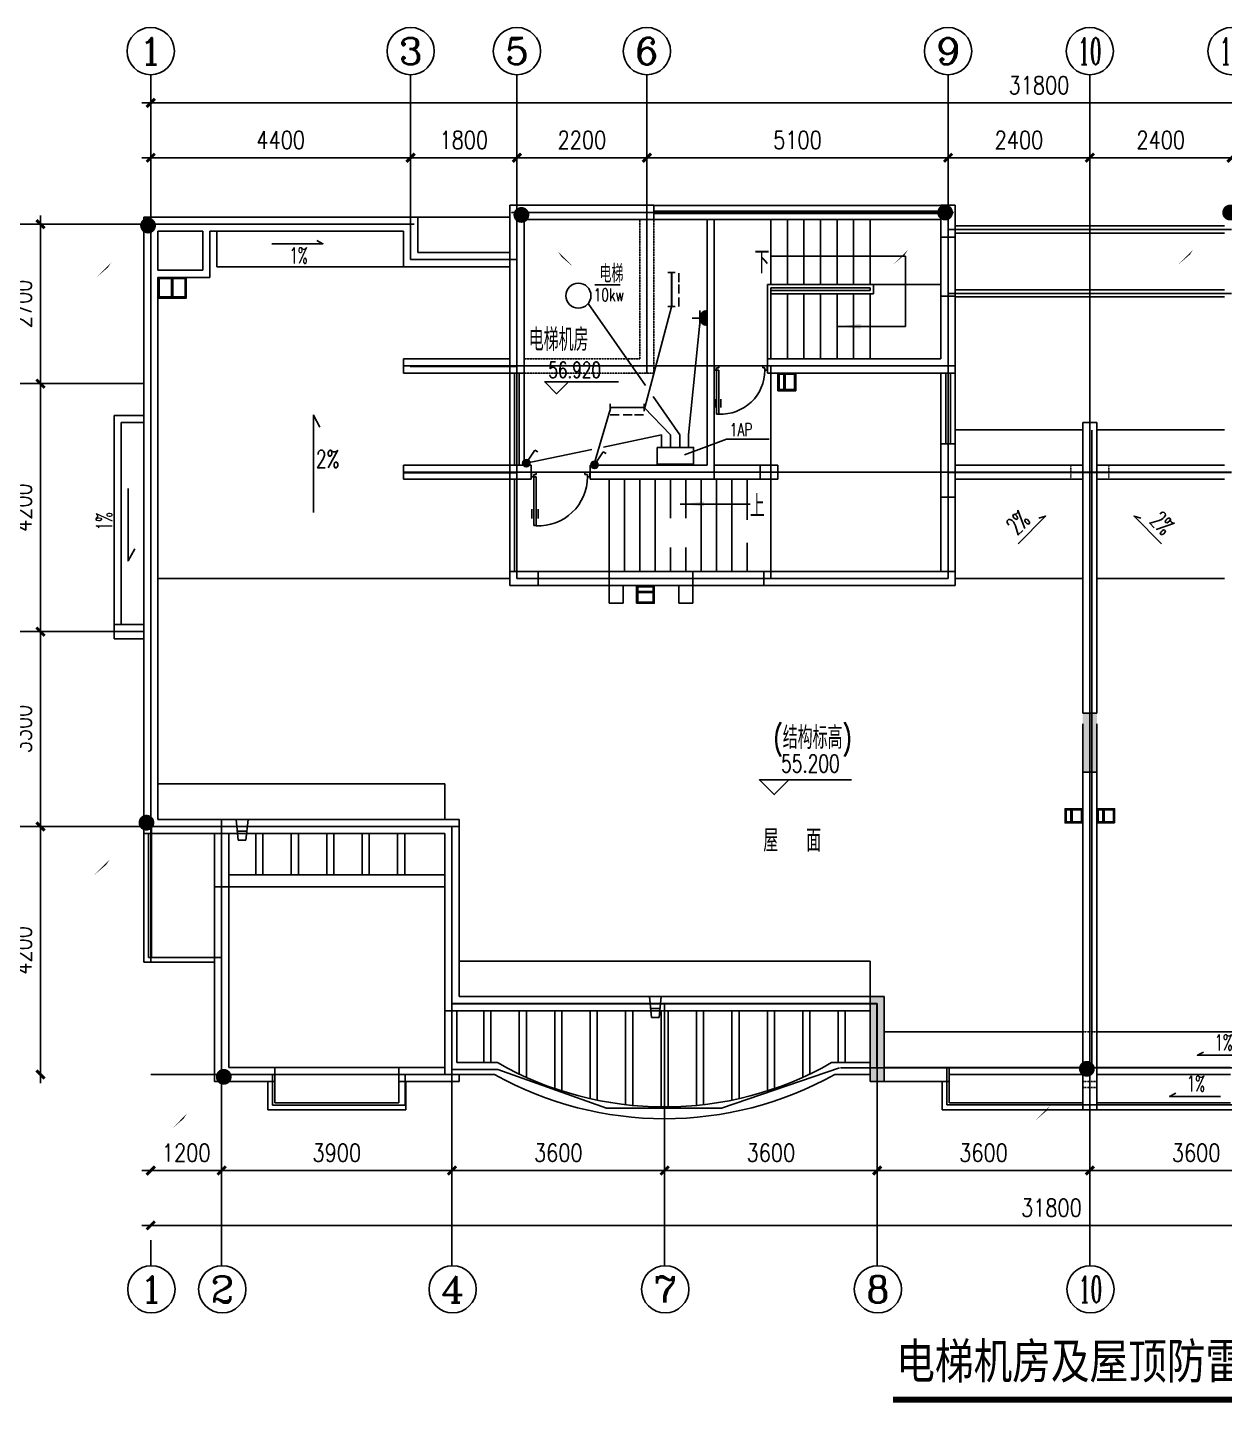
# Model space of a CAD drawing. Extents: x -170759 to 304867, y -311201 to 112352.
# Drawn here: x 57108 to 77375, y 43240 to 66527 of the extents above; entities that cross this region are included whole.
import ezdxf
from ezdxf.enums import TextEntityAlignment as Align

# ---------------------------------------------------------------- set-up
doc = ezdxf.new("R2010")
doc.units = 0
doc.linetypes.add('DASH', pattern=[0.35, 0.25, -0.1])
doc.linetypes.add('DOTE', pattern=[2.42, 2, -0.2, 0.02, -0.2])
doc.layers.get('0').update_dxf_attribs({"linetype": 'CONTINUOUS'})
doc.layers.get('DEFPOINTS').update_dxf_attribs({"linetype": 'CONTINUOUS'})
for name, color, linetype in [('AXIS', 3, 'CONTINUOUS'), ('AXIS_TEXT', 7, 'CONTINUOUS'), ('DOOR', 2, 'CONTINUOUS'), ('DOTE', 251, 'CONTINUOUS'), ('EQUIP', 3, 'CONTINUOUS'), ('LAYER2', 7, 'CONTINUOUS'), ('LTN_WIRE', 1, 'CONTINUOUS'), ('PUB_DIM1', 3, 'CONTINUOUS'), ('STAIR', 2, 'CONTINUOUS'), ('TEX', 7, 'CONTINUOUS'), ('TEXT', 6, 'CONTINUOUS'), ('WALL', 7, 'CONTINUOUS'), ('WINDOW', 151, 'CONTINUOUS'), ('WINDOW_TEXT', 7, 'CONTINUOUS'), ('WZ', 3, 'CONTINUOUS'), ('图层1', 1, 'CONTINUOUS'), ('柱子', 170, 'CONTINUOUS')]:
    doc.layers.add(name, color=color, linetype=linetype)
doc.styles.add('COMPLEX', font='COMPLEX')
doc.styles.add('DIM_FONT', font='SIMPLEX.shx', dxfattribs={"width": 0.8})
doc.styles.add('HZS', font='txt', dxfattribs={"width": 0.7, "bigfont": 'HZS'})
doc.styles.add('HZTXT', font='txt.shx', dxfattribs={"width": 0.8, "bigfont": 'hztxt.shx'})
doc.styles.add('HZXXX', font='romans', dxfattribs={"width": 0.7, "bigfont": 'hzs'})
doc.styles.add('SIMPLEX', font='SIMPLEX.SHX')
doc.styles.add('SONG', font='SimSun.ttf', dxfattribs={"height": 600})
doc.dimstyles.new('AXIS', dxfattribs={"dimtxt": 300, "dimasz": 1, "dimexe": 250, "dimexo": 300, "dimgap": 150, "dimtad": 1, "dimdec": 0, "dimdsep": 46, "dimtxsty": 'DIM_FONT', "dimblk": '_DIMX', "dimblk1": '_DIMX', "dimblk2": '_DIMX', "dimcen": 2.5, "dimse1": 1, "dimse2": 1, "dimclrd": 3, "dimclre": 3, "dimclrt": 7, "dimadec": 0, "dimazin": 0, "dimtfac": 1, "dimtdec": 0, "dimtix": 1, "dimtmove": 2, "dimatfit": 3, "dimldrblk": '_DIMX', "dimfxl": 0, "dimtolj": 1, "dimtzin": 0, "dimarcsym": 0})

# ---------------------------------------------------------------- blocks, each defined once
blk = doc.blocks.new('_DIMX')
blk.add_line((-150, 0), (150, 0))
at = {"const_width": 50}
blk.add_lwpolyline([(-70, -70), (70, 70)], dxfattribs=at)
blk = doc.blocks.new('*D469')
at = {"layer": 'AXIS', "color": 3, "lineweight": -2}
blk.add_line((82594, 64322), (77496, 64322), dxfattribs=at)
at = {"layer": 'DEFPOINTS', "color": 0}
for p in [(77495, 64322), (77495, 63396), (82595, 63323)]:
    blk.add_point(p, dxfattribs=at)
at = {"layer": 'AXIS', "color": 3, "lineweight": -2, "rotation": 180}
blk.add_blockref('_DIMX', (77495, 64322), dxfattribs=at)
at = {"layer": 'AXIS', "color": 3, "lineweight": -2}
blk.add_blockref('_DIMX', (82595, 64322), dxfattribs=at)
at = {"layer": 'AXIS', "color": 7, "insert": (80045, 64622), "char_height": 300, "attachment_point": 5, "style": 'DIM_FONT'}
blk.add_mtext('\\A1;5100', dxfattribs=at)
blk = doc.blocks.new('*D481')
at = {"layer": 'AXIS', "color": 3, "lineweight": -2}
blk.add_line((56563, 63195), (56563, 48797), dxfattribs=at)
at = {"layer": 'DEFPOINTS', "color": 0}
for p in [(58277, 63196), (56563, 48796), (58277, 48796)]:
    blk.add_point(p, dxfattribs=at)
at = {"layer": 'AXIS', "color": 3, "lineweight": -2}
for p, rotation in [((56563, 63196), 90), ((56563, 48796), 270)]:
    blk.add_blockref('_DIMX', p, dxfattribs=dict(at, rotation=rotation))
at = {"layer": 'AXIS', "color": 7, "insert": (56263, 55996), "char_height": 300, "attachment_point": 5, "rotation": 90, "style": 'DIM_FONT'}
blk.add_mtext('\\A1;14400', dxfattribs=at)
blk = doc.blocks.new('*D482')
at = {"layer": 'AXIS', "color": 3, "lineweight": -2}
blk.add_line((57328, 52995), (57328, 48797), dxfattribs=at)
at = {"layer": 'DEFPOINTS', "color": 0}
for p in [(59195, 52996), (57328, 48796), (59195, 48796)]:
    blk.add_point(p, dxfattribs=at)
at = {"layer": 'AXIS', "color": 3, "lineweight": -2}
for p, rotation in [((57328, 52996), 90), ((57328, 48796), 270)]:
    blk.add_blockref('_DIMX', p, dxfattribs=dict(at, rotation=rotation))
at = {"layer": 'AXIS', "color": 7, "insert": (57028, 50896), "char_height": 300, "attachment_point": 5, "rotation": 90, "style": 'DIM_FONT'}
blk.add_mtext('\\A1;4200', dxfattribs=at)
blk = doc.blocks.new('_AXISO')
blk.add_circle((0, 0), 0.5)
at = {"layer": 'AXIS_TEXT', "style": 'COMPLEX', "width": 1.041667}
blk.add_attdef('A', text='', height=0.56, dxfattribs=at).set_placement((-0.25, -0.28), (0.25, -0.28), align=Align.FIT)
blk = doc.blocks.new('A$C31A77FF5')
at = {"layer": 'LAYER2', "color": 6}
blk.add_lwpolyline([(193, 207, 0, 0, 0), (517, 640, 96, 0, 0), (710, 932, 0, 0, 0)], format="xyseb", dxfattribs=at)
at = {"layer": 'LAYER2', "color": 6, "const_width": 134}
blk.add_lwpolyline([(93, 187, -1), (173, 79, -1)], format="xyb", close=True, dxfattribs=at)
blk = doc.blocks.new('*D493')
at = {"layer": 'AXIS', "color": 3, "lineweight": -2}
blk.add_line((57328, 63195), (57328, 60497), dxfattribs=at)
at = {"layer": 'DEFPOINTS', "color": 0}
for p in [(59195, 63196), (57328, 60496), (59195, 60496)]:
    blk.add_point(p, dxfattribs=at)
at = {"layer": 'AXIS', "color": 3, "lineweight": -2}
for p, rotation in [((57328, 63196), 90), ((57328, 60496), 270)]:
    blk.add_blockref('_DIMX', p, dxfattribs=dict(at, rotation=rotation))
at = {"layer": 'AXIS', "color": 7, "insert": (57028, 61846), "char_height": 300, "attachment_point": 5, "rotation": 90, "style": 'DIM_FONT'}
blk.add_mtext('\\A1;2700', dxfattribs=at)
blk = doc.blocks.new('*D494')
at = {"layer": 'AXIS', "color": 3, "lineweight": -2}
blk.add_line((57328, 56295), (57328, 52997), dxfattribs=at)
at = {"layer": 'DEFPOINTS', "color": 0}
for p in [(59195, 56296), (57328, 52996), (59195, 52996)]:
    blk.add_point(p, dxfattribs=at)
at = {"layer": 'AXIS', "color": 3, "lineweight": -2}
for p, rotation in [((57328, 56296), 90), ((57328, 52996), 270)]:
    blk.add_blockref('_DIMX', p, dxfattribs=dict(at, rotation=rotation))
at = {"layer": 'AXIS', "color": 7, "insert": (57028, 54646), "char_height": 300, "attachment_point": 5, "rotation": 90, "style": 'DIM_FONT'}
blk.add_mtext('\\A1;3300', dxfattribs=at)
blk = doc.blocks.new('*D495')
at = {"layer": 'AXIS', "color": 3, "lineweight": -2}
blk.add_line((57328, 60495), (57328, 56297), dxfattribs=at)
at = {"layer": 'DEFPOINTS', "color": 0}
for p in [(59195, 60496), (57328, 56296), (59195, 56296)]:
    blk.add_point(p, dxfattribs=at)
at = {"layer": 'AXIS', "color": 3, "lineweight": -2}
for p, rotation in [((57328, 60496), 90), ((57328, 56296), 270)]:
    blk.add_blockref('_DIMX', p, dxfattribs=dict(at, rotation=rotation))
at = {"layer": 'AXIS', "color": 7, "insert": (57028, 58396), "char_height": 300, "attachment_point": 5, "rotation": 90, "style": 'DIM_FONT'}
blk.add_mtext('\\A1;4200', dxfattribs=at)
blk = doc.blocks.new('_WBLK')
for p, q in [((-0.5, 0.5), (0.5, 0.5)), ((0.5, 0.167), (-0.5, 0.167)), ((0.5, -0.167), (-0.5, -0.167)), ((-0.5, -0.5), (0.5, -0.5))]:
    blk.add_line(p, q)
at = {"layer": 'WINDOW_TEXT', "style": 'SIMPLEX', "flags": 9}
blk.add_attdef('A', text='', height=1, dxfattribs=at).set_placement((0, 1.5), align=Align.MIDDLE)
blk = doc.blocks.new('M_A23MCU')
for p, q in [((-0.489, 0.782), (-0.489, 0.624)), ((-0.454, 0.081), (-0.454, 0.905)), ((-0.454, 0.905), (-0.413, 0.905)), ((-0.413, 0.905), (-0.413, 0.081)), ((-0.378, 0.782), (-0.378, 0.624)), ((-0.495, -0.002), (-0.495, 0.081)), ((-0.495, 0.081), (-0.454, 0.081)), ((-0.413, 0.081), (-0.454, 0.081)), ((-0.454, 0.081), (-0.454, 0.039)), ((-0.454, 0.039), (-0.413, 0.039)), ((-0.413, 0.039), (-0.413, -0.002)), ((0.412, 0.039), (0.412, -0.002)), ((0.453, 0.039), (0.412, 0.039)), ((0.453, 0.081), (0.453, 0.039)), ((0.494, 0.081), (0.453, 0.081)), ((0.494, -0.002), (0.494, 0.081)), ((-0.413, -0.002), (-0.495, -0.002)), ((-0.495, -0.002), (-0.495, -0.002)), ((0.412, -0.002), (0.494, -0.002)), ((0.494, -0.002), (0.494, -0.002))]:
    blk.add_line(p, q)
blk.add_arc((-0.372, 0.082), 0.825, 359.9283, 92.866)
blk = doc.blocks.new('_LINKPT1')
blk.add_line((0, 0), (0, 0))
blk = doc.blocks.new('M_X2')
for p, q in [((0.147, 0.356), (0.625, 0.833)), ((0.625, 0.833), (0.766, 0.692))]:
    blk.add_line(p, q)
blk.add_circle((0, 0.208), 0.208)
for points in [[(-0.18, 0.313), (0.18, 0.313), (-0.208, 0.208), (0.208, 0.208)], [(-0.18, 0.104), (0.18, 0.104), (-0.208, 0.208), (0.208, 0.208)], [(-0.104, 0.389), (0.104, 0.389), (-0.18, 0.313), (0.18, 0.313)], [(-0.104, 0.028), (0.104, 0.028), (-0.18, 0.104), (0.18, 0.104)], [(0, 0.417), (0, 0.417), (-0.104, 0.389), (0.104, 0.389)], [(0, 0), (0, 0), (-0.104, 0.028), (0.104, 0.028)]]:
    blk.add_solid(points)
for p in [(-0.208, 0.208), (0, 0.417), (0.208, 0.208), (0, 0)]:
    blk.add_blockref('_LINKPT1', p)
at = {"width": 0.8, "flags": 9}
blk.add_attdef('A', (0, 0), '', height=0.00002, dxfattribs=at)
blk = doc.blocks.new('A$C7ABA5A04')
at = {"layer": 'EQUIP', "xscale": 500, "yscale": 500, "zscale": 500}
blk.add_blockref('M_X2', (104, 0), dxfattribs=at)
blk = doc.blocks.new('A$C18990258')
at = {"layer": '图层1', "color": 1, "rotation": 12.23681200245178}
blk.add_blockref('A$C7ABA5A04', (22, -22), dxfattribs=at)
blk = doc.blocks.new('M_Y4YTM')
for p, q in [((-1.2, 0.25), (-1.2, -0.25)), ((-1.2, 0), (1.2, 0)), ((1.2, 0.25), (1.2, -0.25))]:
    blk.add_line(p, q)
at = {"const_width": 0.14}
blk.add_lwpolyline([(-1.2, 0), (1.2, 0)], dxfattribs=at)
at = {"xscale": 0.002, "yscale": 0.002, "zscale": 0.002}
for p in [(-1.2, 0), (0, 0), (1.2, 0)]:
    blk.add_blockref('_LINKPT1', p, dxfattribs=at)
at = {"width": 0.8, "flags": 9}
blk.add_attdef('A', (0, 0), '', height=0.00002, dxfattribs=at)
blk = doc.blocks.new('A$C5CA033A2')
at = {"layer": 'EQUIP', "xscale": 500, "yscale": 500, "zscale": 500}
blk.add_blockref('M_Y4YTM', (600, 125), dxfattribs=at)
blk = doc.blocks.new('A$C05B30B22')
at = {"layer": '图层1', "color": 1, "xscale": 0.8, "yscale": 0.8, "zscale": 0.8, "rotation": 270}
blk.add_blockref('A$C5CA033A2', (0, 960), dxfattribs=at)
blk = doc.blocks.new('A$C23921994')
at = {"layer": 'LTN_WIRE', "color": 3}
for p, q in [((183, 567), (183, 415)), ((183, 373), (183, 220)), ((183, 153), (183, 0))]:
    blk.add_line(p, q, dxfattribs=at)
at = {"layer": 'LTN_WIRE', "color": 3, "xscale": 0.6, "yscale": 0.6, "zscale": 0.6}
blk.add_blockref('A$C05B30B22', (0, 2), dxfattribs=at)
blk = doc.blocks.new('_ARROW')
blk.add_solid([(0, 0), (-1, 0.1), (-1, -0.1)])
blk = doc.blocks.new('M_X23')
for p, q in [((-0.5, 1.05), (-0.5, 1)), ((-0.5, 1), (0.5, 1)), ((0.5, 1.05), (0.5, 1)), ((0.5, 0.5), (-0.5, 0.5)), ((0, 0.5), (0, 0))]:
    blk.add_line(p, q)
blk.add_arc((0, 1), 0.5, 180, 0)
for points in [[(0.433, 0.75), (-0.433, 0.75), (0.5, 1), (-0.5, 1)], [(0.25, 0.567), (-0.25, 0.567), (0.433, 0.75), (-0.433, 0.75)], [(0, 0.5), (0, 0.5), (0.25, 0.567), (-0.25, 0.567)]]:
    blk.add_solid(points)
blk.add_blockref('_LINKPT1', (0.001, 0))
at = {"width": 0.8, "flags": 9}
blk.add_attdef('A', (0, 0), '', height=0.00002, dxfattribs=at)
blk = doc.blocks.new('A$C58620DB3')
at = {"layer": 'EQUIP', "xscale": -250, "yscale": 250, "zscale": 250, "rotation": 180}
blk.add_blockref('M_X23', (125, 263), dxfattribs=at)
blk = doc.blocks.new('*D506')
at = {"layer": 'AXIS', "color": 3, "lineweight": -2}
blk.add_line((78694, 47170), (75096, 47170), dxfattribs=at)
at = {"layer": 'DEFPOINTS', "color": 0}
for p in [(75095, 48030), (78695, 48030), (75095, 47170)]:
    blk.add_point(p, dxfattribs=at)
at = {"layer": 'AXIS', "color": 3, "lineweight": -2, "rotation": 180}
blk.add_blockref('_DIMX', (75095, 47170), dxfattribs=at)
at = {"layer": 'AXIS', "color": 3, "lineweight": -2}
blk.add_blockref('_DIMX', (78695, 47170), dxfattribs=at)
at = {"layer": 'AXIS', "color": 7, "insert": (76895, 47470), "char_height": 300, "attachment_point": 5, "style": 'DIM_FONT'}
blk.add_mtext('\\A1;3600', dxfattribs=at)

msp = doc.modelspace()

# ---------------------------------------------------------------- hatches: boundary and pattern name
at = {"layer": '柱子'}
h = msp.add_hatch(color=253, dxfattribs=at)
h.paths.add_polyline_path([(75214.70248, 54915.91724), (75094.70248, 54915.91724), (75094.70248, 54795.91724), (75214.70248, 54795.91724)])
h.paths.add_polyline_path([(75094.70248, 54915.91724), (74974.70248, 54915.91724), (74974.70248, 54795.91724), (75094.70248, 54795.91724)])
h.paths.add_polyline_path([(75094.70248, 54795.91724), (74974.70248, 54795.91724), (74974.70248, 54785.53276), (74974.70248, 53915.91724), (75094.70248, 53915.91724)])
h.paths.add_polyline_path([(75214.70248, 54735.91724), (75214.70248, 54795.91724), (75094.70248, 54795.91724), (75094.70248, 53915.91724), (75214.70248, 53915.91724)])

# ---------------------------------------------------------------- linework, layer by layer
at = {"color": 2}
for p, q in [((59546.20912, 61965.91724), (59546.20912, 62275.91744)), ((59566.20912, 61965.91724), (59566.20912, 62275.91744)), ((69914.70248, 60395.91724), (69914.70248, 60655.91724)), ((69934.70248, 60395.91724), (69934.70248, 60655.91724)), ((67700.60399, 56975.91724), (67440.60399, 56975.91724)), ((67700.60399, 56975.91724), (67440.60399, 56975.91724)), ((67700.60399, 56955.91724), (67440.60399, 56955.91724)), ((74774.70248, 53275.91724), (74774.70248, 53075.91724)), ((74794.70248, 53275.91724), (74794.70248, 53075.91724)), ((75314.70248, 53275.91724), (75314.70248, 53075.91724)), ((75334.70248, 53275.91724), (75334.70248, 53075.91724))]:
    msp.add_line(p, q, dxfattribs=at)
for points in [[(59794.70248, 62295.91744), (59314.70248, 62295.91744), (59314.70248, 61945.91724), (59794.70248, 61945.91724)], [(59774.70248, 62275.91744), (59334.70248, 62275.91744), (59334.70248, 61965.91724), (59774.70248, 61965.91724)], [(70114.70248, 60675.91724), (69814.70248, 60675.91724), (69814.70248, 60375.91724), (70114.70248, 60375.91724)], [(70094.70248, 60655.91724), (69834.70248, 60655.91724), (69834.70248, 60395.91724), (70094.70248, 60395.91724)], [(67420.60399, 56775.91724), (67420.60399, 57075.91724), (67720.60399, 57075.91724), (67720.60399, 56775.91724)], [(67440.60399, 56795.91724), (67440.60399, 57055.91724), (67700.60399, 57055.91724), (67700.60399, 56795.91724)], [(74974.70248, 53055.91724), (74674.70248, 53055.91724), (74674.70248, 53295.91724), (74974.70248, 53295.91724)], [(74954.70248, 53075.91724), (74694.70248, 53075.91724), (74694.70248, 53275.91724), (74954.70248, 53275.91724)], [(75514.70248, 53055.91724), (75214.70248, 53055.91724), (75214.70248, 53295.91724), (75514.70248, 53295.91724)], [(75494.70248, 53075.91724), (75234.70248, 53075.91724), (75234.70248, 53275.91724), (75494.70248, 53275.91724)]]:
    msp.add_lwpolyline(points, close=True, dxfattribs=at)
at = {"layer": 'AXIS'}
for p, q in [((59194.70248, 65727.43952), (59194.70248, 65637.00024)), ((63594.70248, 65727.43952), (63594.70248, 65637.00024)), ((65394.70248, 65727.43952), (65394.70248, 65637.00024)), ((67594.70248, 65727.43952), (67594.70248, 65637.00024)), ((72694.70248, 65727.43952), (72694.70248, 65637.00024)), ((75094.70248, 65727.43952), (75094.70248, 65637.00024)), ((59194.70248, 45988.62945), (59194.70248, 45557.5101)), ((60394.70248, 45988.62945), (60394.70248, 45557.5101)), ((64294.70248, 45988.62945), (64294.70248, 45557.5101)), ((67894.70248, 45988.62945), (67894.70248, 45557.5101)), ((71494.70248, 45988.62945), (71494.70248, 45557.5101)), ((75094.70248, 45988.62945), (75094.70248, 45557.5101))]:
    msp.add_line(p, q, dxfattribs=at)
at = {"layer": 'DOOR'}
for p, q in [((63714.70248, 63315.91724), (65274.70248, 63315.91724)), ((65274.70248, 60915.91724), (63474.70248, 60915.91724)), ((63474.70248, 60915.91724), (63474.70248, 60675.91724)), ((65274.70248, 60675.91724), (63474.70248, 60675.91724)), ((65274.70248, 59115.91724), (63474.70248, 59115.91724)), ((63474.70248, 59115.91724), (63474.70248, 58875.91724)), ((65274.70248, 58875.91724), (63474.70248, 58875.91724)), ((65274.70248, 58875.91724), (65274.70248, 57315.91724)), ((65354.70248, 58875.91724), (65354.70248, 57315.91724)), ((65754.70248, 57315.91724), (66954.70248, 57315.91724)), ((68374.70248, 57315.91724), (69574.70248, 57315.91724)), ((65754.70248, 57075.91724), (66954.70248, 57075.91724)), ((66954.70248, 57075.91724), (66954.70248, 56775.91724)), ((67194.70248, 57075.91724), (67194.70248, 56775.91724)), ((68134.70248, 57075.91724), (68134.70248, 56775.91724)), ((68374.70248, 57075.91724), (69574.70248, 57075.91724)), ((68374.70248, 57075.91724), (68374.70248, 56775.91724)), ((66954.70248, 56775.91724), (67194.70248, 56775.91724)), ((68374.70248, 56775.91724), (68134.70248, 56775.91724)), ((59074.70248, 56415.91724), (58574.70248, 56415.91724)), ((58574.70248, 56175.91724), (58574.70248, 56415.91724)), ((59074.70248, 56175.91724), (58574.70248, 56175.91724)), ((59074.70248, 52875.91724), (59074.70248, 50695.91724)), ((59154.70248, 52875.91724), (59154.70248, 50775.91724)), ((60974.70248, 52875.91724), (60974.70248, 52175.91724)), ((61094.70248, 52875.91724), (61094.70248, 52175.91724)), ((61574.70248, 52875.91724), (61574.70248, 52175.91724)), ((61694.70248, 52875.91724), (61694.70248, 52175.91724)), ((62174.70248, 52875.91724), (62174.70248, 52175.91724)), ((62294.70248, 52875.91724), (62294.70248, 52175.91724)), ((62774.70248, 52875.91724), (62774.70248, 52175.91724)), ((62894.70248, 52875.91724), (62894.70248, 52175.91724)), ((63374.70248, 52875.91724), (63374.70248, 52175.91724)), ((63494.70248, 52875.91724), (63494.70248, 52175.91724)), ((60514.70248, 52175.91724), (64174.70248, 52175.91724)), ((60274.70248, 48675.91724), (60274.70248, 51975.91724)), ((60514.70248, 48915.91724), (60514.70248, 51975.91724)), ((60514.70248, 51975.91724), (64174.70248, 51975.91724)), ((59154.70248, 50775.91724), (60274.70248, 50775.91724)), ((59074.70248, 50695.91724), (60274.70248, 50695.91724)), ((64174.70248, 49875.91724), (64174.70248, 48795.91724)), ((64374.70248, 49875.91724), (64374.70248, 48995.91724)), ((64834.70248, 49875.91724), (64834.70248, 48995.91724)), ((64954.70248, 49875.91724), (64954.70248, 48995.91724)), ((65434.70248, 49875.91724), (65434.70248, 48803.58989)), ((65554.70248, 49875.91724), (65554.70248, 48747.93508)), ((66034.70248, 49875.91724), (66034.70248, 48557.66445)), ((66154.70248, 49875.91724), (66154.70248, 48517.75908)), ((66634.70248, 49875.91724), (66634.70248, 48386.80794)), ((66754.70248, 49875.91724), (66754.70248, 48360.98585)), ((67234.70248, 49875.91724), (67234.70248, 48284.22558)), ((67354.70248, 49875.91724), (67354.70248, 48271.53307)), ((67834.70248, 49875.91724), (67834.70248, 48246.23278)), ((67954.70248, 49875.91724), (67954.70248, 48246.23278)), ((68434.70248, 49875.91724), (68434.70248, 48271.53307)), ((68554.70248, 49875.91724), (68554.70248, 48284.22558)), ((69034.70248, 49875.91724), (69034.70248, 48360.98585)), ((69154.70248, 49875.91724), (69154.70248, 48386.80794)), ((69634.70248, 49875.91724), (69634.70248, 48517.75908)), ((69754.70248, 49875.91724), (69754.70248, 48557.66445)), ((70234.70248, 49875.91724), (70234.70248, 48747.93508)), ((70354.70248, 49875.91724), (70354.70248, 48803.58989)), ((70834.70248, 49875.91724), (70834.70248, 48995.91724)), ((70954.70248, 49875.91724), (70954.70248, 48995.91724)), ((64174.70248, 48915.91724), (60514.70248, 48915.91724)), ((61294.70248, 48675.91724), (61294.70248, 48915.91724)), ((63394.70248, 48675.91724), (63394.70248, 48915.91724)), ((64374.70248, 48995.91724), (65067.26548, 48995.91724)), ((70722.13948, 48995.91724), (71374.70248, 48995.91724)), ((61294.70248, 48675.91724), (60274.70248, 48675.91724)), ((63394.70248, 48795.91724), (61294.70248, 48795.91724)), ((64414.70248, 48675.91724), (63394.70248, 48675.91724)), ((64174.70248, 48795.91724), (65014.70248, 48795.91724)), ((64414.70248, 48795.91724), (64414.70248, 48675.91724)), ((70774.70248, 48795.91724), (71374.70248, 48795.91724))]:
    msp.add_line(p, q, dxfattribs=at)
at = {"layer": 'DOOR', "linetype": 'DASH', "ltscale": 0.3}
for p, q in [((74774.70248, 59115.91724), (74774.70248, 58875.91724)), ((75414.70248, 59115.91724), (75414.70248, 58875.91724)), ((74974.70248, 49515.91724), (75214.70248, 49515.91724)), ((74974.70248, 48915.91724), (75214.70248, 48915.91724)), ((74974.70248, 48675.91724), (75214.70248, 48675.91724)), ((74974.70248, 48575.91724), (75214.70248, 48575.91724))]:
    msp.add_line(p, q, dxfattribs=at)
at = {"layer": 'DOOR'}
for radius, start, end in [(5704.6, 240.287933734, 299.712066266), (5904.6, 240.806848949, 299.193151051)]:
    msp.add_arc((67894.70248, 53950.51724), radius, start, end, dxfattribs=at)
at = {"layer": 'DOTE', "linetype": 'DOTE', "ltscale": 0.5}
for p, q in [((59194.70248, 65637.00024), (59194.70248, 50695.91724)), ((63594.70248, 62595.91724), (63594.70248, 65637.00024)), ((65394.70248, 57195.91724), (65394.70248, 65637.00024)), ((67594.70248, 60675.91724), (67594.70248, 65637.00024)), ((72694.70248, 65637.00024), (72694.70248, 57195.91724)), ((75094.70248, 65637.00024), (75094.70248, 45775.30653)), ((65294.70248, 63395.91724), (72792.70248, 63395.91724)), ((55635.15749, 63195.91724), (63654.70248, 63195.91724)), ((59194.70248, 63195.91724), (63654.70248, 63195.91724)), ((63594.70248, 62595.91724), (65394.70248, 62595.91724)), ((63474.70248, 60795.91724), (72814.70248, 60795.91724)), ((69694.70248, 57195.91724), (69694.70248, 60795.91724)), ((55635.15749, 60495.91724), (59074.70248, 60495.91724)), ((63474.70248, 58995.91724), (75094.70248, 58995.91724)), ((77494.70248, 58995.91724), (75094.70248, 58995.91724)), ((65394.70248, 57195.91724), (72694.70248, 57195.91724)), ((55635.15749, 56295.91724), (59074.70248, 56295.91724)), ((60394.70248, 53115.91724), (60394.70248, 45775.30653)), ((55635.15749, 52995.91724), (64414.70248, 52995.91724)), ((59194.70248, 52995.91724), (64414.70248, 52995.91724)), ((64294.70248, 52995.91724), (64294.70248, 45775.30653)), ((64294.70248, 49995.91724), (71494.70248, 49995.91724)), ((67894.70248, 49995.91724), (67894.70248, 45775.30653)), ((71494.70248, 49995.91724), (71494.70248, 45775.30653)), ((59194.70248, 48795.91724), (60394.70248, 48795.91724))]:
    msp.add_line(p, q, dxfattribs=at)
at = {"layer": 'LTN_WIRE'}
for p, q in [((65394.70248, 63395.91724), (72694.70248, 63395.91724)), ((65394.70248, 62595.91724), (65394.70248, 63395.91724)), ((72694.70248, 63395.91724), (72694.70248, 57195.91724)), ((59194.70248, 63195.91724), (59194.70248, 52995.91724)), ((59194.70248, 63195.91724), (63594.70248, 63195.91724)), ((63594.70248, 63195.91724), (63594.70248, 62595.91724)), ((72715.19794, 63109.00215), (77491.0206, 63109.00215)), ((63594.70248, 62595.91724), (65394.70248, 62595.91724)), ((65394.70248, 57195.91724), (65394.70248, 62595.91724)), ((72715.19794, 62023.2839), (77491.0206, 62023.2839)), ((65387.79753, 60784.5847), (63586.12432, 60784.5847)), ((75128.5066, 48935.76325), (75128.5066, 59709.09743)), ((65387.79753, 58984.31234), (63492.53115, 58984.31234)), ((72715.19794, 58993.37244), (77491.0206, 58993.37244)), ((72694.70248, 57195.91724), (65394.70248, 57195.91724)), ((59194.70248, 52995.91724), (64294.70248, 52995.91724)), ((59206.49406, 52996.83877), (59206.49406, 50774.90363)), ((60394.70248, 52995.91724), (60394.70248, 48795.91724)), ((64294.70248, 52995.91724), (64294.70248, 50828.54253)), ((59206.49406, 50774.90363), (60394.13278, 50774.90363)), ((64294.70248, 48795.91724), (64294.70248, 50828.54253)), ((71487.18137, 49992.1765), (64285.54382, 49992.1765)), ((71487.18137, 48931.70773), (71487.18137, 49992.1765)), ((70855.45844, 48906.45826), (68859.21523, 48224.72817)), ((70870.56756, 48906.45826), (79436.72588, 48906.45826)), ((72671.67972, 48912.38308), (72671.67972, 48281.11893)), ((60394.70248, 48795.91724), (64294.70248, 48795.91724)), ((61253.2752, 48275.22683), (61253.2752, 48805.46122)), ((63502.20758, 48805.46122), (63502.20758, 48275.22683)), ((65068.87958, 48881.20907), (64285.54382, 48881.20907)), ((66913.50948, 48224.72817), (65068.87958, 48881.20907)), ((63502.20758, 48275.22683), (61253.2752, 48275.22683)), ((68859.21523, 48224.72817), (66913.50948, 48224.72817)), ((72671.67972, 48281.11893), (77538.53642, 48281.11893))]:
    msp.add_line(p, q, dxfattribs=at)
at = {"layer": 'PUB_DIM1'}
for points in [[(70814.65536, 61465.91724), (71971.49965, 61465.91724), (71971.49965, 62652.01909), (69687.47545, 62652.01909)], [(68160.78709, 58455.69849), (69344.51861, 58455.69849)]]:
    msp.add_lwpolyline(points, dxfattribs=at)
at = {"layer": 'STAIR', "linetype": 'DASH'}
for p, q in [((67474.70248, 63275.91724), (67474.70248, 60915.91724)), ((67714.70248, 63275.91724), (67714.70248, 60675.91724)), ((65514.70248, 60915.91724), (67474.70248, 60915.91724)), ((65514.70248, 60675.91724), (67714.70248, 60675.91724))]:
    msp.add_line(p, q, dxfattribs=at)
at = {"layer": 'STAIR'}
for p, q in [((71374.65536, 63275.91724), (69414.65536, 63275.91724)), ((69694.65536, 63275.91724), (69694.65536, 62175.91724)), ((69974.65536, 63275.91724), (69974.65536, 62175.91724)), ((70254.65536, 63275.91724), (70254.65536, 62175.91724)), ((70534.65536, 63275.91724), (70534.65536, 62175.91724)), ((70814.65536, 63275.91724), (70814.65536, 62175.91724)), ((71094.65536, 63275.91724), (71094.65536, 62175.91724)), ((71374.65536, 63275.91724), (71374.65536, 62175.91724)), ((69634.65536, 62175.91724), (69634.65536, 60915.91724)), ((71434.65536, 62175.91724), (69634.65536, 62175.91724)), ((69694.65536, 60915.91724), (69694.65536, 62115.91724)), ((71374.65536, 62115.91724), (69694.65536, 62115.91724)), ((69694.65536, 62075.91724), (71374.65536, 62075.91724)), ((69694.65536, 60915.91724), (69694.65536, 62015.91724)), ((69694.65536, 62015.91724), (71434.65536, 62015.91724)), ((69974.65536, 60915.91724), (69974.65536, 62015.91724)), ((70254.65536, 60915.91724), (70254.65536, 62015.91724)), ((70534.65536, 60915.91724), (70534.65536, 62015.91724)), ((70814.65536, 60915.91724), (70814.65536, 62015.91724)), ((71094.65536, 60915.91724), (71094.65536, 62015.91724)), ((71374.65536, 62075.91724), (71374.65536, 62115.91724)), ((71374.65536, 60915.91724), (71374.65536, 62015.91724)), ((71434.65536, 62015.91724), (71434.65536, 62175.91724)), ((71434.65536, 62175.91724), (72574.70248, 62175.91724)), ((69714.65536, 60915.91724), (71374.65536, 60915.91724)), ((68734.70248, 59115.91724), (69514.70248, 59115.91724)), ((66954.70248, 57315.91724), (66954.70248, 58875.91724)), ((67214.70248, 57315.91724), (67214.70248, 58875.91724)), ((67474.70248, 57315.91724), (67474.70248, 58875.91724)), ((67734.70248, 57315.91724), (67734.70248, 58875.91724)), ((67994.70248, 58217.32622), (67994.70248, 58875.91724)), ((68254.70248, 58217.32622), (68254.70248, 58875.91724)), ((68514.70248, 57315.91724), (68514.70248, 58875.91724)), ((68680.60399, 58875.91724), (69514.70248, 58875.91724)), ((68774.70248, 57315.91724), (68774.70248, 58875.91724)), ((69034.70248, 57315.91724), (69034.70248, 58875.91724)), ((69294.70248, 58186.58266), (69294.70248, 58875.91724)), ((69294.70248, 57315.91724), (69294.70248, 57801.7654)), ((67994.70248, 57315.91724), (67994.70248, 57718.3724)), ((68254.70248, 57315.91724), (68254.70248, 57718.3724))]:
    msp.add_line(p, q, dxfattribs=at)
at = {"layer": 'TEX', "color": 3}
for points in [[(61246.66178, 62863.70893), (62109.42949, 62863.70893), (62006.42493, 62919.21594)], [(61948.87298, 58315.46747), (61948.87298, 59963.52737), (62059.887, 59757.51827)], [(58811.49325, 58718.82502), (58811.49325, 57493.86887), (58922.50727, 57699.87797)], [(73883.01198, 57782.49376), (74345.45286, 58253.8677), (74233.69466, 58219.21123)], [(76306.39299, 57782.49376), (75843.9521, 58253.8677), (75955.7103, 58219.21123)], [(77777.62867, 49120.54417), (76914.86096, 49120.54417), (77017.86551, 49176.05118)], [(77308.66106, 48422.36484), (76445.89335, 48422.36484), (76548.89791, 48477.87185)]]:
    msp.add_lwpolyline(points, dxfattribs=at)
at = {"layer": 'TEXT', "color": 3}
for points in [[(66265.55617, 60524.0316), (66065.55617, 60323.95269), (65865.55617, 60524.0316), (67111.70508, 60524.0316)], [(70000.73013, 53785.87072), (69750.73013, 53535.77208), (69500.73013, 53785.87072), (71058.41626, 53785.87072)]]:
    msp.add_lwpolyline(points, dxfattribs=at)
at = {"layer": 'TEXT', "color": 3, "const_width": 96}
msp.add_lwpolyline([(71759.63195, 43288.41343), (79246.16033, 43288.41343)], dxfattribs=at)
at = {"layer": 'WALL'}
for p, q in [((65274.70248, 62715.91724), (65274.70248, 63515.91724)), ((65274.70248, 60675.91724), (65274.70248, 63515.91724)), ((67714.70248, 63515.91724), (65274.70248, 63515.91724)), ((67714.70248, 63515.91724), (67714.70248, 63275.91724)), ((72574.70248, 63515.91724), (72574.70248, 62975.91724)), ((72574.70248, 63515.91724), (72814.70248, 63515.91724)), ((72574.70248, 63275.91724, 19600), (72574.70248, 63515.91724, 19600)), ((72814.70248, 63515.91724), (72814.70248, 62975.91724)), ((59074.70248, 63315.91724), (59074.70248, 52875.91724)), ((63714.70248, 63315.91724), (59074.70248, 63315.91724)), ((63714.70248, 63315.91724), (63714.70248, 62715.91724)), ((65514.70248, 60915.91724), (65514.70248, 63275.91724)), ((65514.70248, 63275.91724), (65514.70248, 60675.91724)), ((65514.70248, 63275.91724), (67474.70248, 63275.91724)), ((67714.70248, 63275.91724), (65514.70248, 63275.91724)), ((68614.70248, 63275.91724), (68614.70248, 59115.91724)), ((68734.70248, 63275.91724), (68734.70248, 60915.91724)), ((72574.70248, 63275.91724), (72574.70248, 63275.91724)), ((59314.70248, 63075.91724), (59314.70248, 62415.91724)), ((59594.70248, 63075.91724), (59314.70248, 63075.91724)), ((60074.70248, 63075.91724), (59314.70248, 63075.91724)), ((60074.70248, 62415.91724), (60074.70248, 63075.91744)), ((60074.70248, 63075.91724), (60074.70248, 62415.91724)), ((60194.70248, 62295.91724), (60194.70248, 63075.91744)), ((63474.70248, 63075.91724), (60194.70248, 63075.91724)), ((63474.70248, 63075.91724), (63474.70248, 62475.91724)), ((72574.70248, 62975.91724), (72814.70248, 62975.91724)), ((72574.70248, 62975.91724), (72574.70248, 61975.91724)), ((72814.70248, 62975.91724), (72814.70248, 61975.91724)), ((63714.70248, 62715.91724), (65274.70248, 62715.91724)), ((63714.70248, 62715.91724), (63714.70248, 62715.91724)), ((60074.70248, 62415.91724), (59314.70248, 62415.91724)), ((63474.70248, 62475.91724), (65274.70248, 62475.91724)), ((59314.70248, 62295.91724), (59314.70248, 53115.91724)), ((60194.70248, 62295.91724), (59314.70248, 62295.91724)), ((72574.70248, 61975.91724), (72814.70248, 61975.91724)), ((72574.70248, 61975.91724), (72574.70248, 60915.91724)), ((72814.70248, 61975.91724), (72814.70248, 60675.91724)), ((68734.70248, 60675.91724), (68734.70248, 60915.91724)), ((69634.70248, 60675.91724), (69634.70248, 60915.91724)), ((69634.70248, 60915.91724), (72574.70248, 60915.91724)), ((65274.70248, 60675.91724), (65514.70248, 60675.91724)), ((68734.70248, 60675.91724), (68734.70248, 58875.91724)), ((69634.70248, 60675.91724), (72574.70248, 60675.91724)), ((72574.70248, 60675.91724), (72814.70248, 60675.91724)), ((72574.70248, 60675.91724), (72574.70248, 60675.91724)), ((74974.70248, 59835.91724), (74974.70248, 54915.91724)), ((74974.70248, 59835.91724), (75214.70248, 59835.91724)), ((75214.70248, 59835.91724), (74974.70248, 59835.91724)), ((75214.70248, 59835.91724), (75214.70248, 54915.91724)), ((72574.70248, 59475.91724), (72814.70248, 59475.91724)), ((72574.70248, 59475.91724), (72814.70248, 59475.91724)), ((72574.70248, 59475.91724), (72574.70248, 58575.91724)), ((72814.70248, 59475.91724), (72814.70248, 58575.91724)), ((65274.70248, 58875.91724), (65274.70248, 59115.91724)), ((65274.70248, 59115.91724), (65634.70248, 59115.91724)), ((65634.70248, 59115.91724), (65634.70248, 58875.91724)), ((66634.70248, 59115.91724), (66634.70248, 58875.91724)), ((66634.70248, 59115.91724), (68614.70248, 59115.91724)), ((69514.70248, 59115.91724), (69514.70248, 58875.91724)), ((69514.70248, 59115.91724), (69814.70248, 59115.91724)), ((69814.70248, 59115.91724), (69814.70248, 58875.91724)), ((72814.70248, 59115.91724), (74974.70248, 59115.91724)), ((72814.70248, 59115.91724), (72814.70248, 58875.91724)), ((77374.70248, 59115.91724), (75214.70248, 59115.91724)), ((65274.70248, 58875.91724), (65634.70248, 58875.91724)), ((66634.70248, 58875.91724), (68734.70248, 58875.91724)), ((69514.70248, 58875.91724), (69814.70248, 58875.91724)), ((72814.70248, 58875.91724), (74974.70248, 58875.91724)), ((77374.70248, 58875.91724), (75214.70248, 58875.91724)), ((72574.70248, 58575.91724), (72814.70248, 58575.91724)), ((65754.70248, 57315.91724), (65274.70248, 57315.91724)), ((65274.70248, 57315.91724), (65274.70248, 57075.91724)), ((65754.70248, 57315.91724), (65754.70248, 57075.91724)), ((66954.70248, 57075.91724), (66954.70248, 57315.91724)), ((68374.70248, 57315.91724), (66954.70248, 57315.91724)), ((68374.70248, 57075.91724), (68374.70248, 57315.91724)), ((69574.70248, 57075.91724), (69574.70248, 57315.91724)), ((72814.70248, 57315.91724), (69574.70248, 57315.91724)), ((72814.70248, 57315.91724), (72814.70248, 57075.91724)), ((65274.70248, 57075.91724), (65754.70248, 57075.91724)), ((66954.70248, 57075.91724), (67660.60399, 57075.91724)), ((67420.60399, 57075.91724), (68374.70248, 57075.91724)), ((69574.70248, 57075.91724), (72814.70248, 57075.91724)), ((74974.70248, 54735.91724), (74974.70248, 53055.91724)), ((75214.70248, 54735.91724), (75214.70248, 53055.91724)), ((64414.70248, 53115.91724), (59314.70248, 53115.91724)), ((64414.70248, 53115.91724), (64414.70248, 50115.91724)), ((64174.70248, 52875.91724), (59074.70248, 52875.91724)), ((60274.70248, 51975.91724), (60274.70248, 52875.91724)), ((60514.70248, 51975.91724), (60514.70248, 52875.91724)), ((64174.70248, 52875.91724), (64174.70248, 49875.91724)), ((74974.70248, 53055.91724), (74974.70248, 48195.91724)), ((75214.70248, 53055.91724), (75214.70248, 48195.91724)), ((60274.70248, 51975.91724), (60514.70248, 51975.91724)), ((64414.70248, 50115.91724), (71614.70248, 50115.91724)), ((71374.70248, 48675.91724), (71374.70248, 50115.91724)), ((71614.70248, 50115.91724), (71614.70248, 48675.91724)), ((64174.70248, 49875.91724), (71374.70248, 49875.91724)), ((71614.70248, 48915.91724), (72714.70248, 48915.91724)), ((72714.70248, 48915.91724), (74974.70248, 48915.91724)), ((72714.70248, 48915.91724), (72714.70248, 48675.91724)), ((77474.70248, 48915.91724), (75214.70248, 48915.91724)), ((71374.70248, 48675.91724), (72714.70248, 48675.91724)), ((72714.70248, 48895.91724), (72714.70248, 48675.91724)), ((72714.70248, 48795.91724), (74974.70248, 48795.91724)), ((77474.70248, 48795.91724), (75214.70248, 48795.91724)), ((74974.70248, 48195.91724), (75214.70248, 48195.91724)), ((75214.70248, 48195.91724), (74974.70248, 48195.91724)), ((74974.70248, 48195.91724), (75214.70248, 48195.91724)), ((75214.70248, 48195.91724), (74974.70248, 48195.91724))]:
    msp.add_line(p, q, dxfattribs=at)
at = {"layer": 'WALL', "color": 8}
for p, q in [((59074.70248, 59955.91724), (58574.70248, 59955.91724)), ((58574.70248, 57315.91724), (58574.70248, 59955.91724)), ((58694.70248, 56415.91724), (58694.70248, 59835.91724)), ((59074.70248, 59835.91724), (58694.70248, 59835.91724)), ((58574.70248, 56415.91724), (58574.70248, 57315.91724)), ((60676.99615, 52762.15723), (60641.99615, 53115.91724)), ((60806.99615, 52762.15723), (60841.99615, 53115.91724)), ((60815.94964, 52915.91724), (60668.04267, 52915.91724)), ((60806.99615, 52762.15723), (60676.99615, 52762.15723)), ((67672.08167, 49762.15723), (67637.08167, 50115.91724)), ((67802.08167, 49762.15723), (67837.08167, 50115.91724)), ((67811.03516, 49915.91724), (67663.12818, 49915.91724)), ((67802.08167, 49762.15723), (67672.08167, 49762.15723)), ((61174.70248, 48675.91724), (61174.70248, 48195.91724)), ((61294.70248, 48675.91724), (61294.70248, 48315.91724)), ((63394.70248, 48675.91724), (63394.70248, 48315.91724)), ((63514.70248, 48675.91724), (63514.70248, 48195.91724)), ((72594.70248, 48675.91724), (72594.70248, 48195.91724)), ((72714.70248, 48675.91724), (72714.70248, 48315.91724)), ((61294.70248, 48315.91724), (63394.70248, 48315.91724)), ((72714.70248, 48315.91724), (74974.70248, 48315.91724)), ((77474.70248, 48315.91724), (75214.70248, 48315.91724)), ((61174.70248, 48195.91724), (63514.70248, 48195.91724)), ((72594.70248, 48195.91724), (74974.70248, 48195.91724)), ((77594.70248, 48195.91724), (75214.70248, 48195.91724))]:
    msp.add_line(p, q, dxfattribs=at)
at = {"layer": 'WINDOW'}
for p, q in [((67714.70248, 63511.89923), (72574.70248, 63511.89923)), ((67714.70248, 63415.91724), (72574.70248, 63415.91724)), ((72574.70248, 63375.91724, 19600), (67714.70248, 63375.91724, 19600)), ((72574.70248, 63275.91724), (67714.70248, 63275.91724)), ((65274.70248, 59115.91724), (65274.70248, 60675.91724)), ((65354.70248, 59115.91724), (65354.70248, 60675.91724)), ((65434.70248, 59115.91724), (65434.70248, 60675.91724)), ((65514.70248, 59115.91724), (65514.70248, 60675.91724))]:
    msp.add_line(p, q, dxfattribs=at)
at = {"layer": '图层1', "color": 0}
for p, q in [((66713.78162, 62168.45229), (67144.82101, 62168.45229)), ((68229.20762, 59287.49412), (68943.65532, 59556.25357)), ((68943.65532, 59556.25357), (69666.50857, 59556.25357))]:
    msp.add_line(p, q, dxfattribs=at)
at = {"layer": '图层1'}
for p, q in [((67569.06082, 60465.26055), (66602.71431, 61853.8757)), ((67554.62734, 60066.43002), (68011.46293, 61799.19253)), ((68300.48223, 59628.58161), (68497.68032, 61576.05619)), ((67992.81715, 59628.58161), (67549.13714, 60091.81779)), ((68151.31125, 59628.58161), (67700.06094, 60277.01673)), ((66706.21852, 59153.46927), (66976.59063, 60075.746)), ((67843.64617, 59628.58161), (66860.09749, 59422.32787)), ((67843.64617, 59423.6311), (67843.64617, 59628.58161)), ((67992.81715, 59423.6311), (67992.81715, 59628.58161)), ((68151.31125, 59423.6311), (68151.31125, 59628.58161)), ((68300.48223, 59423.6311), (68300.48223, 59628.58161)), ((66664.60948, 59381.33332), (65553.242, 59148.27551))]:
    msp.add_line(p, q, dxfattribs=at)
msp.add_lwpolyline([(67769.06068, 59414.31512), (68384.3899, 59414.31512), (68384.3899, 59134.83731), (67769.06068, 59134.83731)], close=True, dxfattribs=at)
msp.add_circle((66435.84642, 61985.51107), 212.53885, dxfattribs=at)
at = {"layer": '柱子', "color": 253}
for p, q in [((65274.70248, 63515.91724), (65274.70248, 62715.91724)), ((65514.70248, 60915.91724), (65514.70248, 63275.91724)), ((65514.70248, 63275.91724), (67474.70248, 63275.91724)), ((77374.70248, 63165.91724, -39200), (72814.70248, 63165.91724, -39200)), ((59594.70248, 63075.91744), (59314.70248, 63075.91744)), ((60314.70248, 62475.91724), (60314.70248, 63075.91744)), ((77374.70248, 63045.91724, -39200), (72814.70248, 63045.91724, -39200)), ((63474.70248, 62475.91724), (60314.70248, 62475.91724)), ((72814.70248, 62085.91724, -39200), (77374.70248, 62085.91724, -39200)), ((72814.70248, 61965.91724, -39200), (77374.70248, 61965.91724, -39200)), ((74974.70248, 59715.91724), (72814.70248, 59715.91724)), ((75214.70248, 59715.91724), (77374.70248, 59715.91724)), ((72574.70248, 58575.91724), (72574.70248, 57315.91724)), ((72814.70248, 57315.91724), (72814.70248, 58575.91724)), ((65274.70248, 57195.91724), (59314.70248, 57195.91724)), ((72814.70248, 57195.91724), (74974.70248, 57195.91724)), ((77374.70248, 57195.91724), (75214.70248, 57195.91724)), ((74974.70248, 54915.91724), (75214.70248, 54915.91724)), ((74974.70248, 53915.91724), (75214.70248, 53915.91724)), ((64174.70248, 53715.91724), (59314.70248, 53715.91724)), ((64174.70248, 53115.91724), (64174.70248, 53715.91724)), ((64414.70248, 50715.91724), (71374.70248, 50715.91724)), ((71374.70248, 50115.91724), (71374.70248, 50715.91724)), ((71614.70248, 49515.91724), (74974.70248, 49515.91724)), ((78574.70248, 49515.91724), (75214.70248, 49515.91724))]:
    msp.add_line(p, q, dxfattribs=at)
msp.add_solid([(71374.70248, 50115.91724), (71374.70248, 48675.91724), (71614.70248, 50115.91724), (71614.70248, 48675.91724)], dxfattribs=at)

# ---------------------------------------------------------------- block references
at = {"layer": 'AXIS'}
ref = msp.add_blockref('_AXISO', (59194.70248, 66127.43952), dxfattribs=dict(at, xscale=800, yscale=800, zscale=800))
ref.add_attrib('A', '1', dxfattribs={"layer": 'AXIS_TEXT', "height": 448, "style": 'COMPLEX', "width": 2.083333}).set_placement((58994.70248, 65903.43952), (59394.70248, 65903.43952), align=Align.FIT)
ref = msp.add_blockref('_AXISO', (63594.70248, 66127.43952), dxfattribs=dict(at, xscale=800, yscale=800, zscale=800))
ref.add_attrib('A', '3', dxfattribs={"layer": 'AXIS_TEXT', "height": 448, "style": 'COMPLEX', "width": 1.339286}).set_placement((63394.70248, 65903.43952), (63794.70248, 65903.43952), align=Align.FIT)
ref = msp.add_blockref('_AXISO', (65394.70248, 66127.43952), dxfattribs=dict(at, xscale=800, yscale=800, zscale=800))
ref.add_attrib('A', '5', dxfattribs={"layer": 'AXIS_TEXT', "height": 448, "style": 'COMPLEX', "width": 1.339286}).set_placement((65194.70248, 65903.43952), (65594.70248, 65903.43952), align=Align.FIT)
ref = msp.add_blockref('_AXISO', (67594.70248, 66127.43952), dxfattribs=dict(at, xscale=800, yscale=800, zscale=800))
ref.add_attrib('A', '6', dxfattribs={"layer": 'AXIS_TEXT', "height": 448, "style": 'COMPLEX', "width": 1.339286}).set_placement((67394.70248, 65903.43952), (67794.70248, 65903.43952), align=Align.FIT)
ref = msp.add_blockref('_AXISO', (72694.70248, 66127.43952), dxfattribs=dict(at, xscale=800, yscale=800, zscale=800))
ref.add_attrib('A', '9', dxfattribs={"layer": 'AXIS_TEXT', "height": 448, "style": 'COMPLEX', "width": 1.339286}).set_placement((72494.70248, 65903.43952), (72894.70248, 65903.43952), align=Align.FIT)
ref = msp.add_blockref('_AXISO', (75094.70248, 66127.43952), dxfattribs=dict(at, xscale=800, yscale=800, zscale=800))
ref.add_attrib('A', '10', dxfattribs={"layer": 'AXIS_TEXT', "height": 448, "style": 'COMPLEX', "width": 0.646552}).set_placement((74894.70248, 65903.43952), (75294.70248, 65903.43952), align=Align.FIT)
ref = msp.add_blockref('_AXISO', (77494.70248, 66127.43952), dxfattribs=dict(at, xscale=800, yscale=800, zscale=800))
ref.add_attrib('A', '11', dxfattribs={"layer": 'AXIS_TEXT', "height": 448, "style": 'COMPLEX', "width": 0.78125}).set_placement((77294.70248, 65903.43952), (77694.70248, 65903.43952), align=Align.FIT)
ref = msp.add_blockref('_AXISO', (59205.80907, 45157.66432), dxfattribs=dict(at, xscale=800, yscale=800, zscale=800))
ref.add_attrib('A', '1', dxfattribs={"layer": 'AXIS_TEXT', "height": 448, "style": 'COMPLEX', "width": 2.083333}).set_placement((59005.80907, 44933.66432), (59405.80907, 44933.66432), align=Align.FIT)
ref = msp.add_blockref('_AXISO', (60405.80907, 45157.66432), dxfattribs=dict(at, xscale=800, yscale=800, zscale=800))
ref.add_attrib('A', '2', dxfattribs={"layer": 'AXIS_TEXT', "height": 448, "style": 'COMPLEX', "width": 1.339286}).set_placement((60205.80907, 44933.66432), (60605.80907, 44933.66432), align=Align.FIT)
ref = msp.add_blockref('_AXISO', (64305.80907, 45157.66432), dxfattribs=dict(at, xscale=800, yscale=800, zscale=800))
ref.add_attrib('A', '4', dxfattribs={"layer": 'AXIS_TEXT', "height": 448, "style": 'COMPLEX', "width": 1.171875}).set_placement((64105.80907, 44933.66432), (64505.80907, 44933.66432), align=Align.FIT)
ref = msp.add_blockref('_AXISO', (67905.80907, 45157.66432), dxfattribs=dict(at, xscale=800, yscale=800, zscale=800))
ref.add_attrib('A', '7', dxfattribs={"layer": 'AXIS_TEXT', "height": 448, "style": 'COMPLEX', "width": 1.339286}).set_placement((67705.80907, 44933.66432), (68105.80907, 44933.66432), align=Align.FIT)
ref = msp.add_blockref('_AXISO', (71505.80907, 45157.66432), dxfattribs=dict(at, xscale=800, yscale=800, zscale=800))
ref.add_attrib('A', '8', dxfattribs={"layer": 'AXIS_TEXT', "height": 448, "style": 'COMPLEX', "width": 1.339286}).set_placement((71305.80907, 44933.66432), (71705.80907, 44933.66432), align=Align.FIT)
ref = msp.add_blockref('_AXISO', (75105.80907, 45157.66432), dxfattribs=dict(at, xscale=800, yscale=800, zscale=800))
ref.add_attrib('A', '10', dxfattribs={"layer": 'AXIS_TEXT', "height": 448, "style": 'COMPLEX', "width": 0.646552}).set_placement((74905.80907, 44933.66432), (75305.80907, 44933.66432), align=Align.FIT)
at = {"layer": 'LTN_WIRE', "xscale": -1, "rotation": 187.9373747450178}
msp.add_blockref('A$C31A77FF5', (65319.92579, 63466.59131), dxfattribs=at)
at = {"layer": 'LTN_WIRE', "rotation": 172.0626252549822}
for p in [(72795.00227, 63506.60385), (77620.76963, 63506.60385), (59299.21196, 63285.97024), (59271.94812, 53173.4295), (60580.63081, 48869.03097), (75194.25403, 49005.24596)]:
    msp.add_blockref('A$C31A77FF5', p, dxfattribs=at)
at = {"layer": 'PUB_DIM1', "xscale": 400, "yscale": 400, "zscale": 400, "rotation": 180}
msp.add_blockref('_ARROW', (70814.65536, 61465.91724), dxfattribs=at)
at = {"layer": 'PUB_DIM1', "xscale": -400, "yscale": 400, "zscale": 400}
msp.add_blockref('_ARROW', (68160.78709, 58455.69849), dxfattribs=at)
at = {"layer": 'WINDOW', "xscale": 900, "yscale": -900, "zscale": 900}
msp.add_blockref('M_A23MCU', (69184.70248, 60795.91724), dxfattribs=at)
at = {"layer": 'WINDOW'}
for name, p, xscale, yscale, zscale, rotation in [('_WBLK', (72694.70248, 60075.91724), 1200, 239.9999999999854, 1200, 270), ('M_A23MCU', (66134.70248, 58995.91724), -1000, 1000, 1000, 180)]:
    msp.add_blockref(name, p, dxfattribs=dict(at, xscale=xscale, yscale=yscale, zscale=zscale, rotation=rotation))
at = {"layer": '图层1'}
msp.add_blockref('A$C23921994', (67952.00173, 61800.81259), dxfattribs=at)
for name, p, rotation in [('A$C58620DB3', (68626.80691, 61482.30612), 90), ('A$C23921994', (66970.97991, 60151.8178), 270)]:
    msp.add_blockref(name, p, dxfattribs=dict(at, rotation=rotation))
at = {"layer": '图层1', "xscale": 0.5999999999985448, "yscale": 0.5999999999985448, "zscale": 0.6}
for p in [(65492.162, 59087.19552), (66648.23543, 59059.24785)]:
    msp.add_blockref('A$C18990258', p, dxfattribs=at)

# ---------------------------------------------------------------- texts
at = {"layer": 'TEX', "color": 3, "style": 'HZXXX', "text_generation_flag": 6}
for s, height, rotation, width, p in [('1%', 270, 180, 0.6, (61545.83034, 62528.76156)), ('2%', 300, 180, 0.7, (61992.08655, 59067.37658)), ('1%', 270, 270, 0.6, (58540.96161, 58014.0829)), ('2%', 300, 225.548085924, 0.6, (73867.55915, 57917.58308)), ('2%', 300, 134.451914076, 0.6, (76093.7447, 58150.09046)), ('1%', 270, 180, 0.6, (77208.46011, 49203.49362)), ('1%', 270, 180, 0.6, (76739.4925, 48505.31428))]:
    msp.add_text(s, height=height, rotation=rotation, dxfattribs=dict(at, width=width)).set_placement(p)
at = {"layer": 'TEXT', "color": 3, "style": 'HZTXT', "width": 0.7}
for s, height, p in [('56.920', 270, (65927.12366, 60592.92187)), ('55.200', 300, (69868.37789, 53911.36742))]:
    msp.add_text(s, height=height, dxfattribs=at).set_placement(p)
at = {"layer": 'TEXT', "color": 3, "ltscale": 1000, "style": 'SONG', "width": 0.8}
msp.add_text('电梯机房及屋顶防雷平面', height=600, dxfattribs=at).set_placement((71816.32664, 43643.99059))
at = {"layer": 'WZ', "style": 'HZS', "width": 0.7}
for s, p in [('下', (69416.1831, 62362.97195)), ('电梯机房', (65595.34624, 61050.41997)), ('上', (69339.18885, 58231.88834)), (' (结构标高)', (69498.67494, 54309.54439)), ('屋  面', (69566.07254, 52568.14358))]:
    msp.add_text(s, height=380, dxfattribs=at).set_placement(p)
at = {"layer": '图层1', "color": 3, "width": 0.7}
for s, height, style, p in [('电梯', 304, 'HZS', (66792.33779, 62206.85855)), ('10kw', 216, 'HZTXT', (66693.53184, 61892.54452)), ('1AP', 216, 'HZTXT', (68996.57473, 59608.08942))]:
    msp.add_text(s, height=height, dxfattribs=dict(at, style=style)).set_placement(p)

# ---------------------------------------------------------------- dimensions: what is measured, and where the dimension line sits
at = {"layer": 'AXIS'}
for base, p1, p2, location in [((90994.70248, 65249.65015), (59194.70248, 63733.10539), (90994.70248, 63733.10539), (74233.59757, 65549.65015)), ((90994.70248, 46238.62945), (59194.70248, 47922.76028), (90994.70248, 47922.76028), (74444.21485, 46538.62945))]:
    msp.add_linear_dim(base=base, p1=p1, p2=p2, location=location, dimstyle='AXIS', dxfattribs=at).render()
for base, p1, p2 in [((63594.70248, 64321.93859), (59194.70248, 63433.10539), (63594.70248, 63495.91724)), ((65394.70248, 64321.93859), (63594.70248, 63542.68535), (65394.70248, 63395.91724)), ((67594.70248, 64321.93859), (65394.70248, 63395.91724), (67594.70248, 63322.84417)), ((72694.70248, 64321.93859), (67594.70248, 63322.84417), (72694.70248, 63395.91724)), ((75094.70248, 64321.93859), (72694.70248, 63395.91724), (75094.70248, 63223.76899)), ((77494.70248, 64321.93859), (75094.70248, 63395.91724), (77494.70248, 63223.76899)), ((64294.70248, 47169.51641), (60394.70248, 48029.98667), (64294.70248, 48029.98667)), ((67894.70248, 47169.51641), (64294.70248, 48029.98667), (67894.70248, 48029.98667)), ((71494.70248, 47169.51641), (67894.70248, 48029.98667), (71494.70248, 48029.98667)), ((75094.70248, 47169.51641), (71494.70248, 48029.98667), (75094.70248, 48029.98667))]:
    msp.add_linear_dim(base=base, p1=p1, p2=p2, dimstyle='AXIS', override={"dimse1": 1}, dxfattribs=at).render()
for base, p1, p2, picture, middle in [((77494.70248, 64321.93859), (82594.70248, 63322.84417), (77494.70248, 63395.91724), '*D469', (80044.70248, 64621.93859)), ((75094.70248, 47169.51641), (78694.70248, 48029.98667), (75094.70248, 48029.98667), '*D506', (76894.70248, 47469.51641))]:
    dim = msp.add_linear_dim(base=base, p1=p1, p2=p2, dimstyle='AXIS', override={"dimse1": 1}, dxfattribs=at)
    dim.commit()
    dim.dimension.update_dxf_attribs({"geometry": picture, "text_midpoint": middle})
for base, p1, p2, picture, middle in [((56562.5937, 48795.91724), (58277.03125, 63195.91724), (58277.03125, 48795.91724), '*D481', (56262.5937, 55995.91724)), ((57328.21207, 60495.91724), (59194.70248, 63195.91724), (59194.70248, 60495.91724), '*D493', (57028.21207, 61845.91724))]:
    dim = msp.add_linear_dim(base=base, p1=p1, p2=p2, angle=270, dimstyle='AXIS', dxfattribs=at)
    dim.commit()
    dim.dimension.update_dxf_attribs({"geometry": picture, "text_midpoint": middle})
for base, p1, p2, picture, middle in [((57328.21207, 56295.91724), (59194.70248, 60495.91724), (59194.70248, 56295.91724), '*D495', (57028.21207, 58395.91724)), ((57328.21207, 52995.91724), (59194.70248, 56295.91724), (59194.70248, 52995.91724), '*D494', (57028.21207, 54645.91724)), ((57328.21207, 48795.91724), (59194.70248, 52995.91724), (59194.70248, 48795.91724), '*D482', (57028.21207, 50895.91724))]:
    dim = msp.add_linear_dim(base=base, p1=p1, p2=p2, angle=270, dimstyle='AXIS', override={"dimse1": 1}, dxfattribs=at)
    dim.commit()
    dim.dimension.update_dxf_attribs({"geometry": picture, "text_midpoint": middle})
msp.add_linear_dim(base=(60394.70248, 47169.51641), p1=(59194.70248, 50695.91724), p2=(60394.70248, 48029.98667), dimstyle='AXIS', dxfattribs=at).render()

doc.saveas('drawing.dxf')
